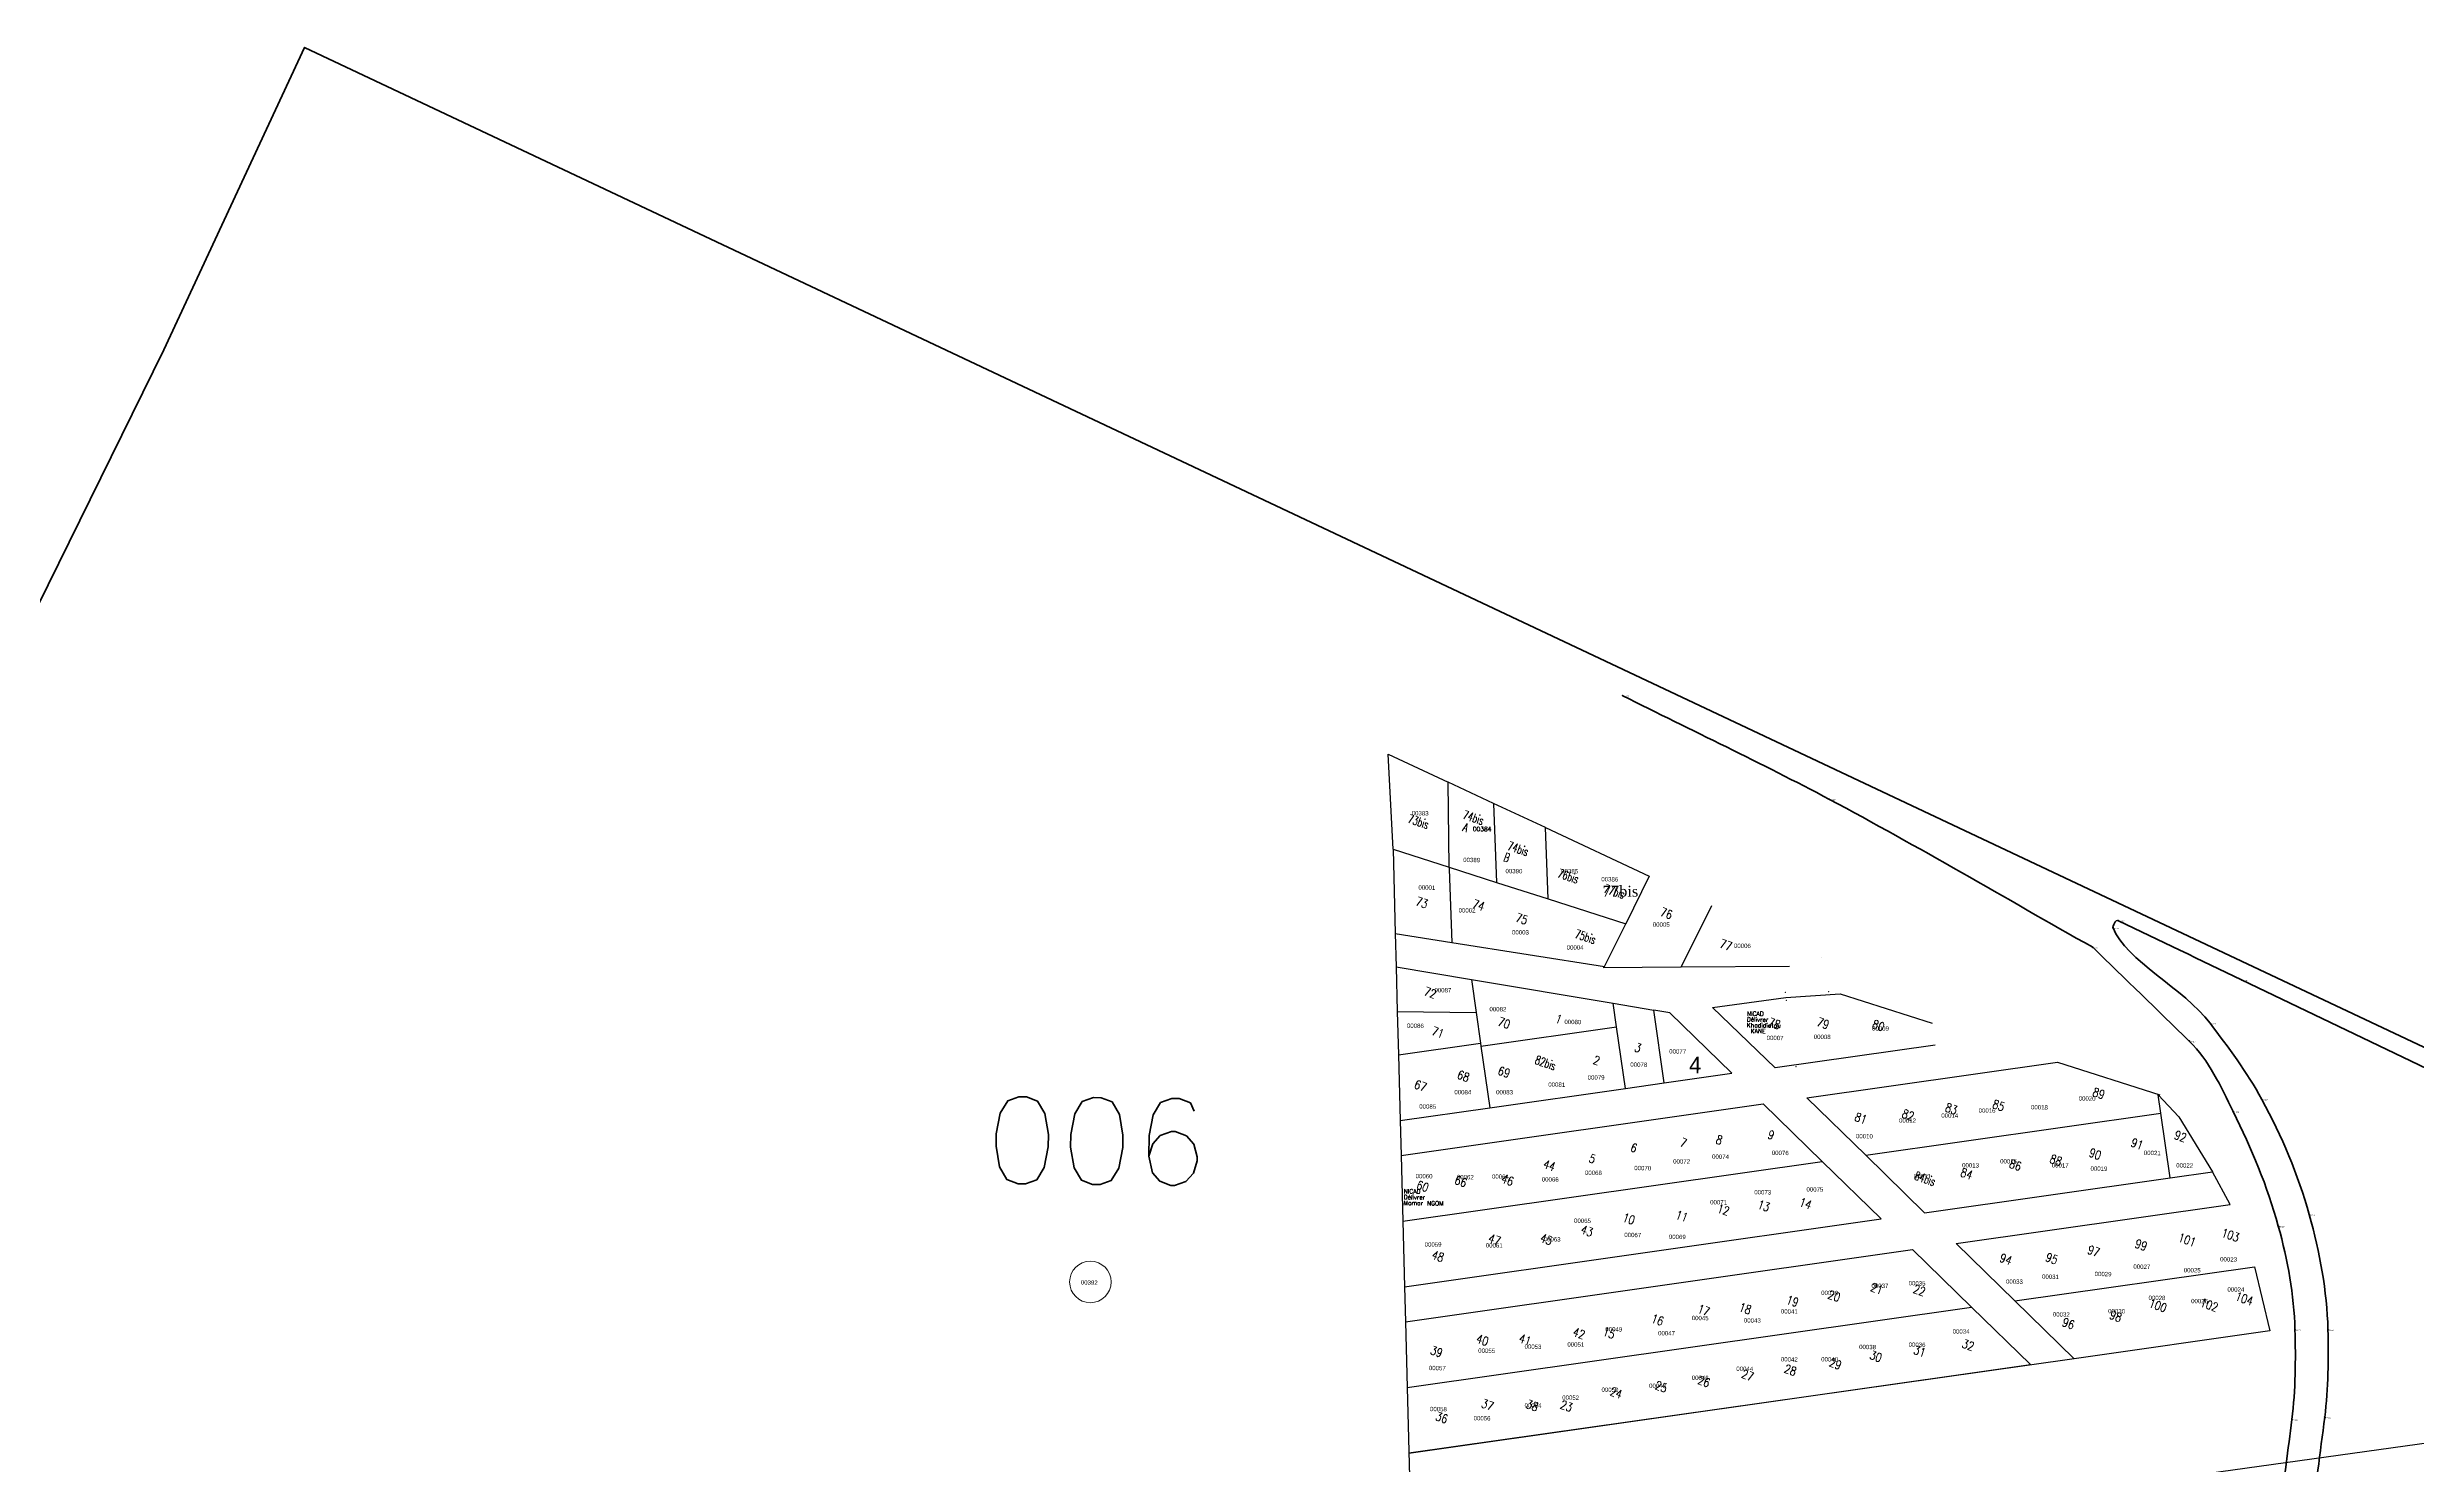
# Model space of a CAD drawing. Header units: metres. Extents: x 0 to 1324930, y 0 to 1631912.
# Drawn here: x 253040 to 253584, y 1631586 to 1631912 of the extents above; entities that cross this region are included whole.
import ezdxf
from ezdxf.enums import TextEntityAlignment as Align

# ---------------------------------------------------------------- set-up
doc = ezdxf.new("R2010")
doc.units = ezdxf.units.M
doc.header["$MEASUREMENT"] = 0
for name, color, linetype in [('historique_numero_parcelle', 7, 'Continuous'), ('limites_parcelles', 7, 'Continuous'), ('limites_sections', 7, 'Continuous'), ('limites_tf', 7, 'Continuous'), ('numero_lot', 7, 'Continuous'), ('numero_parcelle', 7, 'Continuous')]:
    doc.layers.add(name, color=color, linetype=linetype)
for name, color, linetype, lineweight in [('limites_communes_2025', 7, 'Continuous', 0), ('Régularisation', 1, 'Continuous', 40), ('Voirie', 252, 'Continuous', 0)]:
    doc.layers.add(name, color=color, linetype=linetype, lineweight=lineweight)
doc.styles.get("Standard").update_dxf_attribs({"font": 'txt.shx'})
doc.styles.add('Style-Arial', font='arial.ttf')
doc.styles.add('Style-STANDARD', font='STANDARD.shx')
doc.styles.add('Style-txt', font='txt.shx')
doc.styles.add('Style-WORKING', font='WORKING.shx')

# ---------------------------------------------------------------- blocks, each defined once
blk = doc.blocks.new('TCPOINT_57_1')
at = {"color": 0, "lineweight": -2}
blk.add_point((0, 0), dxfattribs=at)
blk.add_attdef('MAT', (0.0005, 0.0005), '', height=0.0015, dxfattribs=at)
blk.add_attdef('ALT', text='', height=0.0015, dxfattribs=at).set_placement((0.0005, -0.0005), align=Align.TOP_LEFT)

msp = doc.modelspace()

# ---------------------------------------------------------------- linework, layer by layer
at = {"layer": 'limites_communes_2025', "color": 3, "lineweight": 80, "flags": 128}
msp.add_lwpolyline([(252710.2872, 1631107.3833), (252982.4701, 1631682.9759), (252993.7572, 1631687.3199), (253010.694, 1631729.9757), (253066.3854, 1631842.8952), (253066.3854, 1631842.8952), (253098.7298, 1631912.4498), (253659.0228, 1631648.0069), (253757.0504, 1631605.0124), (254274.3391, 1631378.1314), (254622, 1631294), (254624.2075, 1631293.4301), (254621.5327, 1631279.8563), (254569.5419, 1631182.2248), (254530.2512, 1631049.2714), (254527.2805, 1631037.9628), (254483.023, 1630869.4867), (254395.3871, 1630569.1026), (254353.2541, 1630409.5098), (254309.9852, 1630253.9323), (254287.3632, 1630130.504), (254273.8695, 1629992.7881), (254275.8538, 1629906.666)], dxfattribs=at)
at = {"layer": 'limites_parcelles'}
for p, q in [((253348.92892, 1631728.01303), (253347.82903, 1631749.88728)), ((253347.82903, 1631749.88728), (253361.59735, 1631743.45257)), ((253361.8029, 1631723.8872), (253361.59735, 1631743.45257)), ((253372.06111, 1631738.56227), (253361.59735, 1631743.45257)), ((253372.06111, 1631738.56227), (253372.74254, 1631720.38128)), ((253383.97329, 1631732.99503), (253372.06111, 1631738.56227)), ((253384.57416, 1631716.5895), (253383.97329, 1631732.99503)), ((253383.97329, 1631732.99503), (253407.84956, 1631721.83631)), ((253348.92892, 1631728.01303), (253349.43617, 1631708.6175)), ((253348.92892, 1631728.01303), (253361.8029, 1631723.8872)), ((253361.8029, 1631723.8872), (253361.80766, 1631723.43368)), ((253361.8029, 1631723.8872), (253372.74254, 1631720.38128)), ((253361.80766, 1631723.43368), (253362.42645, 1631706.57207)), ((253372.74254, 1631720.38128), (253384.57416, 1631716.5895)), ((253407.84956, 1631721.83631), (253402.42329, 1631710.86923)), ((253384.57416, 1631716.5895), (253402.42329, 1631710.86923)), ((253422.17591, 1631715.02509), (253415.18566, 1631700.96548)), ((253349.43617, 1631708.6175), (253349.63551, 1631700.99536)), ((253349.43617, 1631708.6175), (253362.42645, 1631706.57207)), ((253362.42645, 1631706.57207), (253397.56, 1631701.04)), ((253397.56, 1631701.04), (253402.42329, 1631710.86923)), ((253349.63551, 1631700.99536), (253349.63551, 1631700.99536)), ((253349.63551, 1631700.99536), (253349.90475, 1631690.70039)), ((253349.63551, 1631700.99536), (253366.96133, 1631698.08054)), ((253397.27698, 1631700.83068), (253415.18566, 1631700.96548)), ((253415.18566, 1631700.96548), (253440.08911, 1631701.15293)), ((253366.96133, 1631698.08054), (253368.05028, 1631690.4385)), ((253366.96133, 1631698.08054), (253399.55955, 1631692.59635)), ((253349.90475, 1631690.70039), (253350.1662, 1631680.70357)), ((253349.90475, 1631690.70039), (253368.05028, 1631690.4385)), ((253368.05028, 1631690.4385), (253369.05407, 1631683.39521)), ((253400.33627, 1631687.14512), (253399.55955, 1631692.59635)), ((253399.55955, 1631692.59635), (253408.87399, 1631691.02933)), ((253411.26397, 1631674.25774), (253408.87399, 1631691.02933)), ((253412.53434, 1631690.41352), (253408.87399, 1631691.02933)), ((253426.81766, 1631676.47394), (253412.53434, 1631690.41352)), ((253422.34937, 1631691.60104), (253439.23862, 1631693.94381)), ((253436.81247, 1631677.72672), (253422.34937, 1631691.60104)), ((253439.23862, 1631693.94381), (253451.68927, 1631694.77773)), ((253451.68927, 1631694.77773), (253472.85558, 1631687.99489)), ((253369.15291, 1631682.70169), (253400.33627, 1631687.14512)), ((253402.35373, 1631672.98814), (253400.33627, 1631687.14512)), ((253350.1662, 1631680.70357), (253369.05407, 1631683.39521)), ((253350.1662, 1631680.70357), (253350.56098, 1631665.60833)), ((253369.05407, 1631683.39521), (253369.15291, 1631682.70169)), ((253369.15291, 1631682.70169), (253371.17048, 1631668.54492)), ((253473.57153, 1631682.9681), (253436.81247, 1631677.72672)), ((253402.35373, 1631672.98814), (253411.26397, 1631674.25774)), ((253411.26397, 1631674.25774), (253426.81766, 1631676.47394)), ((253444.03925, 1631670.84682), (253501.66673, 1631679.05702)), ((253501.66673, 1631679.05702), (253525.20341, 1631671.51225)), ((253350.56098, 1631665.60833), (253371.17048, 1631668.54492)), ((253350.77154, 1631657.55743), (253434.04366, 1631669.42292)), ((253371.17048, 1631668.54492), (253402.35373, 1631672.98814)), ((253434.04366, 1631669.42292), (253447.59138, 1631656.20189)), ((253457.58729, 1631657.62599), (253444.03925, 1631670.84682)), ((253525.44964, 1631667.29559), (253524.8428, 1631671.55498)), ((253524.8428, 1631671.55498), (253529.61669, 1631666.49408)), ((253350.56098, 1631665.60833), (253350.77154, 1631657.55743)), ((253457.58729, 1631657.62599), (253525.44964, 1631667.29559)), ((253527.56542, 1631652.44524), (253525.44964, 1631667.29559)), ((253529.61669, 1631666.49408), (253537.32199, 1631653.83537)), ((253350.77154, 1631657.55743), (253351.16632, 1631642.46223)), ((253457.58729, 1631657.62599), (253471.13547, 1631644.40502)), ((253351.16632, 1631642.46223), (253447.59138, 1631656.20189)), ((253461.13987, 1631642.98013), (253447.59138, 1631656.20189)), ((253471.13547, 1631644.40502), (253527.56542, 1631652.44524)), ((253527.56542, 1631652.44524), (253537.32199, 1631653.83537)), ((253541.38557, 1631646.33375), (253537.32199, 1631653.83537)), ((253351.16632, 1631642.46223), (253351.56111, 1631627.3669)), ((253351.56111, 1631627.3669), (253461.13987, 1631642.98013)), ((253478.36145, 1631637.35301), (253541.38557, 1631646.33375)), ((253351.77166, 1631619.31601), (253468.36586, 1631635.92911)), ((253468.36586, 1631635.92911), (253481.91404, 1631622.70814)), ((253491.90949, 1631624.13218), (253478.36145, 1631637.35301)), ((253491.90949, 1631624.13218), (253547.00042, 1631631.98226)), ((253547.00042, 1631631.98226), (253550.48618, 1631617.2048)), ((253351.56111, 1631627.3669), (253351.77166, 1631619.31601)), ((253351.77166, 1631619.31601), (253352.16644, 1631604.2208)), ((253352.16644, 1631604.2208), (253481.91404, 1631622.70814)), ((253495.46208, 1631609.48732), (253481.91404, 1631622.70814)), ((253505.54226, 1631610.82867), (253491.90949, 1631624.13218)), ((253550.48618, 1631617.2048), (253505.54226, 1631610.82867)), ((253505.54226, 1631610.82867), (253352.56129, 1631589.12548)), ((253352.56129, 1631589.12548), (253495.46208, 1631609.48732)), ((253352.16644, 1631604.2208), (253352.78042, 1631580.74445))]:
    msp.add_line(p, q, dxfattribs=at)
at = {"layer": 'limites_sections', "color": 112, "linetype": 'Continuous', "lineweight": 40, "flags": 128}
msp.add_lwpolyline([(253098.7298, 1631912.4498), (253659.0228, 1631648.0069), (253696.53778, 1631631.55299), (253674.5907, 1631377.4081), (253581.64461, 1631387.17105), (253494.99374, 1631402.64405), (253481.69501, 1631407.0839), (253456.97, 1631424.24), (253416.95279, 1631422.23584), (253397.01519, 1631407.23807), (253325.36771, 1631355.40524), (253197.29417, 1631271.36535), (253042.66668, 1631330.25656), (252851.71735, 1631406.46949), (252982.4701, 1631682.9759), (252993.7572, 1631687.3199), (253010.694, 1631729.9757), (253066.3854, 1631842.8952), (253098.7298, 1631912.4498)], close=True, dxfattribs=at)
at = {"layer": 'limites_tf', "color": 5, "linetype": 'Continuous', "lineweight": 30, "flags": 128}
msp.add_lwpolyline([(253668.02377, 1631598.79686), (253689.06498, 1631597.34304), (253685.4904, 1631568.64164), (253682.96782, 1631548.38594), (253678.74955, 1631514.5833), (253673.95774, 1631514.49244), (253656.92725, 1631513.88815), (253643.81909, 1631513.41728), (253583.22167, 1631511.26157), (253500.54953, 1631505.47406), (253480.07088, 1631504.32948), (253463.19299, 1631505.98323), (253447.74349, 1631510.28664), (253435.71769, 1631516.90088), (253434.56571, 1631518.15764), (253428.38281, 1631529.08801), (253424.19994, 1631530.99857), (253423.23403, 1631568.70644), (253541.95536, 1631585.26482), (253615.17025, 1631595.46927), (253647.81924, 1631598.62842), (253656.84407, 1631598.89821), (253668.02377, 1631598.79686)], close=True, dxfattribs=at)
at = {"layer": 'Régularisation', "color": 1, "linetype": 'Continuous', "lineweight": 13, "flags": 128}
msp.add_lwpolyline([(253447.52079, 1631703.07488), (253447.52079, 1631703.07488)], dxfattribs=at)
at = {"layer": 'Régularisation', "color": 10, "linetype": 'Continuous', "lineweight": 13}
msp.add_circle((253279.3601, 1631628.48746), 4.77462, dxfattribs=at)
at = {"layer": 'voirie', "color": 7, "linetype": 'Continuous', "lineweight": 80}
msp.add_line((253857.97504, 1631547.34774), (253543.99127, 1631697.95949), dxfattribs=at)
for points, knots in [([(253509.79424, 1631705.45967), (253489.6171, 1631716.79791), (253469.69464, 1631728.61536), (253449.26281, 1631739.4744), (253433.61251, 1631747.79216), (253417.57205, 1631755.37582), (253401.72667, 1631763.32653)], [0, 0, 0, 0, 0.566258986, 0.566258986, 0.566258986, 1, 1, 1, 1]), ([(253543.99127, 1631697.95949), (253534.55954, 1631702.49849), (253525.12781, 1631707.03748), (253515.69608, 1631711.57648), (253515.06959, 1631711.87798), (253514.26291, 1631710.39231), (253514.45716, 1631709.89849), (253517.37085, 1631702.4913), (253530.74055, 1631695.97331), (253536.78332, 1631687.98007), (253540.87007, 1631682.57424), (253545.21715, 1631676.76086), (253548.65184, 1631670.46265), (253553.30407, 1631661.93181), (253556.92431, 1631653.32067), (253559.55699, 1631643.95829), (253562.01587, 1631635.214), (253563.62895, 1631626.44051), (253563.85654, 1631617.53781), (253564.02801, 1631610.83073), (253563.94862, 1631604.05962), (253563.10969, 1631597.38524), (253562.08365, 1631589.22229), (253561.04577, 1631581.07153), (253559.68603, 1631572.95995), (253557.4618, 1631559.69118), (253555.06548, 1631546.46929), (253552.81277, 1631533.20474), (253550.14671, 1631517.50625), (253547.81271, 1631501.75028), (253545.58718, 1631486.00665), (253544.76194, 1631480.16881), (253545.28, 1631474.18762), (253546.07528, 1631468.30811), (253546.73937, 1631463.39852), (253548.26474, 1631458.78063), (253550.57995, 1631454.22656), (253552.75867, 1631449.941), (253555.47518, 1631446.33046), (253558.76508, 1631442.97618), (253562.53842, 1631439.12902), (253567.86963, 1631436.51659), (253571.32746, 1631433.13641), (253572.64068, 1631431.85269), (253573.90371, 1631426.6094), (253574.99321, 1631428.31051), (253579.9967, 1631436.12286), (253585.0002, 1631443.9352), (253590.00369, 1631451.74755)], [0, 0, 0, 0, 0.084745301, 0.084745301, 0.084745301, 0.090374439, 0.090374439, 0.090374439, 0.174811253, 0.174811253, 0.174811253, 0.231916038, 0.231916038, 0.231916038, 0.309263589, 0.309263589, 0.309263589, 0.381504756, 0.381504756, 0.381504756, 0.435929566, 0.435929566, 0.435929566, 0.502492575, 0.502492575, 0.502492575, 0.611375051, 0.611375051, 0.611375051, 0.74023655, 0.74023655, 0.74023655, 0.788019274, 0.788019274, 0.788019274, 0.827919508, 0.827919508, 0.827919508, 0.865467299, 0.865467299, 0.865467299, 0.908532541, 0.908532541, 0.908532541, 0.924887939, 0.924887939, 0.924887939, 1, 1, 1, 1]), ([(253509.79424, 1631705.45967), (253517.19133, 1631698.26183), (253524.58842, 1631691.06398), (253531.98551, 1631683.86614), (253536.53707, 1631679.43718), (253539.19305, 1631673.46374), (253542.06174, 1631667.69638), (253546.32894, 1631659.11739), (253549.88022, 1631650.58451), (253552.44475, 1631641.32641), (253554.62845, 1631633.44311), (253556.05055, 1631625.52684), (253556.27314, 1631617.50005), (253556.4637, 1631610.62806), (253556.41552, 1631603.68822), (253555.55907, 1631596.85225), (253554.69749, 1631589.97535), (253553.84094, 1631583.10189), (253552.78927, 1631576.2538), (253550.60242, 1631562.0138), (253548.39262, 1631547.77983), (253546.20181, 1631533.54066), (253543.85736, 1631518.30284), (253541.57784, 1631503.05412), (253539.30575, 1631487.80847), (253538.21101, 1631480.46282), (253538.59499, 1631472.92124), (253539.62209, 1631465.52695), (253540.27343, 1631460.83781), (253541.98443, 1631456.48638), (253544.21241, 1631452.16186), (253547.09407, 1631446.56856), (253550.61924, 1631441.77757), (253554.63716, 1631437.14886), (253558.33768, 1631432.8858), (253563.82201, 1631430.96626), (253567.6753, 1631426.50099), (253576.09001, 1631416.74986), (253584.80686, 1631406.01882), (253584.49744, 1631393.81508), (253584.29182, 1631385.70537), (253583.48852, 1631377.5521), (253582.66425, 1631369.45547), (253581.35277, 1631356.57303), (253579.54627, 1631343.70771), (253578.47728, 1631330.81383), (253577.51631, 1631319.22304), (253578.23266, 1631307.50429), (253579.33151, 1631295.88455), (253580.49201, 1631283.61294), (253582.14539, 1631271.42567), (253585.34927, 1631259.47871), (253592.04268, 1631234.51963), (253601.07581, 1631210.54182), (253607.94021, 1631185.77348), (253609.98245, 1631178.40463), (253611.96935, 1631171.04747), (253613.59803, 1631163.54728), (253615.86122, 1631153.12505), (253617.19283, 1631142.61888), (253618.19236, 1631132.00978), (253618.97431, 1631123.7101), (253619.45108, 1631115.40974), (253619.42071, 1631107.10728), (253619.38392, 1631097.05167), (253619.25813, 1631086.95444), (253618.1368, 1631076.93698), (253613.08534, 1631031.80981), (253607.9208, 1630986.82337), (253602.87383, 1630941.76023), (253598.50564, 1630902.75775), (253594.65755, 1630863.69317), (253589.78885, 1630824.74971), (253588.77941, 1630816.67543), (253587.76996, 1630808.60114), (253586.76052, 1630800.52686)], [0, 0, 0, 0, 0.032868656, 0.032868656, 0.032868656, 0.053093321, 0.053093321, 0.053093321, 0.083177634, 0.083177634, 0.083177634, 0.108794489, 0.108794489, 0.108794489, 0.130725891, 0.130725891, 0.130725891, 0.1527886, 0.1527886, 0.1527886, 0.198666018, 0.198666018, 0.198666018, 0.247761027, 0.247761027, 0.247761027, 0.27141596, 0.27141596, 0.27141596, 0.286416896, 0.286416896, 0.286416896, 0.305819002, 0.305819002, 0.305819002, 0.323688417, 0.323688417, 0.323688417, 0.362711131, 0.362711131, 0.362711131, 0.388642756, 0.388642756, 0.388642756, 0.429902174, 0.429902174, 0.429902174, 0.46699181, 0.46699181, 0.46699181, 0.506162173, 0.506162173, 0.506162173, 0.587995279, 0.587995279, 0.587995279, 0.61234153, 0.61234153, 0.61234153, 0.646172962, 0.646172962, 0.646172962, 0.672639901, 0.672639901, 0.672639901, 0.704695625, 0.704695625, 0.704695625, 0.849101872, 0.849101872, 0.849101872, 0.974086502, 0.974086502, 0.974086502, 1, 1, 1, 1])]:
    msp.add_open_spline(points, degree=3, knots=knots, dxfattribs=at)
msp.add_open_spline([(253514.65016, 1631710.45001), (253514.68219, 1631710.41884), (253514.71422, 1631710.38768), (253514.74625, 1631710.35651)], degree=3, dxfattribs=at)
for p in [(253401.72667, 1631763.32653), (253449.26281, 1631739.4744), (253514.45716, 1631709.89849), (253515.69608, 1631711.57648), (253509.79424, 1631705.45967), (253543.99127, 1631697.95949), (253536.78332, 1631687.98007), (253531.98551, 1631683.86614), (253548.65184, 1631670.46265), (253542.06174, 1631667.69638), (253552.44475, 1631641.32641), (253559.55699, 1631643.95829), (253556.27314, 1631617.50005), (253563.85654, 1631617.53781), (253563.10969, 1631597.38524), (253555.55907, 1631596.85225)]:
    msp.add_point(p, dxfattribs=at)

# ---------------------------------------------------------------- block references
at = {"layer": 'Régularisation', "color": 1, "lineweight": 13, "xscale": 1000, "yscale": 1000, "zscale": 1000, "rotation": 359.8881}
for p in [(253439.12072, 1631695.10676), (253439.12072, 1631695.10676), (253439.12072, 1631695.10676), (253439.33587, 1631693.28934), (253439.33587, 1631693.28934), (253439.33587, 1631693.28934), (253449.08208, 1631695.22871), (253449.08208, 1631695.22871), (253441.60406, 1631678.02498), (253441.60406, 1631678.02498)]:
    msp.add_blockref('TCPOINT_57_1', p, dxfattribs=at)

# ---------------------------------------------------------------- texts
at = {"layer": 'historique_numero_parcelle', "color": 7, "lineweight": 0}
msp.add_text('00384', height=1, rotation=359.232481, dxfattribs=at).set_placement((253367.27949, 1631732.17858))
at = {"layer": 'limites_sections', "color": 3, "lineweight": 30, "style": 'Style-txt'}
msp.add_text('006', height=19.99996, rotation=359.3742, dxfattribs=at).set_placement((253280.83794, 1631660.86867), align=Align.MIDDLE_CENTER)
at = {"layer": 'numero_lot', "color": 7, "linetype": 'Continuous', "lineweight": 0, "style": 'Style-STANDARD'}
for s, height, rotation, width, p in [('73bis', 1.999998, 341.260622, 0.739918, (253352.16587, 1631734.19462)), ('76bis', 1.999998, 341.260622, 0.739918, (253386.60522, 1631721.64098)), ('77bis', 1.999998, 341.260622, 0.739918, (253397.23647, 1631718.11731)), ('73', 1.999998, 341.260622, 0.874285, (253353.94539, 1631715.23138)), ('74', 1.999998, 341.260622, 0.874285, (253366.99715, 1631714.63513)), ('75', 1.999998, 341.260622, 0.874285, (253376.9129, 1631711.49516)), ('75bis', 1.999998, 341.260622, 0.739918, (253390.54918, 1631707.72158)), ('72', 1.999998, 340.658722, 0.874285, (253355.88751, 1631694.50646)), ('71', 1.999998, 340.658722, 0.874285, (253357.62308, 1631685.38646)), ('70', 1.999998, 340.658722, 0.874285, (253372.84491, 1631687.55201)), ('1', 2, 340.658722, 0.874285, (253386.03515, 1631688.23572)), ('78', 1.999998, 340.658722, 0.874285, (253434.97162, 1631687.42495)), ('79', 1.999998, 340.658722, 0.874285, (253446.17525, 1631687.46172)), ('80', 1.999998, 340.658722, 0.874285, (253458.88945, 1631686.96819)), ('82bis', 1.999998, 340.658722, 0.739918, (253381.38359, 1631678.73687)), ('2', 2, 340.658722, 0.874285, (253394.78095, 1631678.73452)), ('3', 2, 340.658722, 0.874285, (253404.27363, 1631681.62382)), ('67', 1.999998, 340.658722, 0.874285, (253353.6295, 1631673.11082)), ('68', 1.999998, 340.658722, 0.874285, (253363.50474, 1631675.34253)), ('69', 1.999998, 340.658722, 0.874285, (253372.84296, 1631676.26086)), ('83', 1.999998, 340.658722, 0.874285, (253475.67773, 1631667.81091)), ('85', 1.999998, 340.658722, 0.874285, (253486.54902, 1631668.5841)), ('89', 1.999998, 340.658722, 0.874285, (253509.55038, 1631671.35344)), ('9', 2, 340.658722, 0.874285, (253434.89095, 1631661.60688)), ('81', 1.999998, 340.658722, 0.874285, (253454.8581, 1631665.63114)), ('82', 1.999998, 340.658722, 0.874285, (253465.72939, 1631666.40433)), ('92', 1.999998, 340.658722, 0.874285, (253528.33469, 1631661.46932)), ('5', 2, 340.658722, 0.874285, (253393.77843, 1631656.11663)), ('6', 2, 340.658722, 0.874285, (253403.34461, 1631658.62384)), ('7', 2, 340.658722, 0.874285, (253414.7445, 1631659.78144)), ('8', 2, 340.658722, 0.874285, (253422.96111, 1631660.45693)), ('88', 1.999998, 340.658722, 0.874285, (253499.70965, 1631655.99086)), ('90', 1.999998, 340.658722, 0.874285, (253508.72808, 1631657.41086)), ('91', 1.999998, 340.658722, 0.874285, (253518.38088, 1631659.75279)), ('66', 1.999998, 340.658722, 0.874285, (253362.90497, 1631651.11066)), ('46', 1.999998, 340.658722, 0.874285, (253373.64658, 1631651.42168)), ('44', 1.999998, 340.658722, 0.874285, (253383.26506, 1631654.78122)), ('84bis', 1.999998, 340.658722, 0.739918, (253468.62523, 1631652.09805)), ('84', 1.999998, 340.658722, 0.874285, (253479.18655, 1631652.87572)), ('86', 1.999998, 340.658722, 0.874285, (253490.38472, 1631654.88532)), ('60', 1.999998, 340.658722, 0.874285, (253354.13409, 1631650.00413)), ('13', 1.999998, 340.658722, 0.874285, (253432.54131, 1631645.50411)), ('14', 1.999998, 340.658722, 0.874285, (253442.16079, 1631646.02234)), ('43', 1.999998, 340.658722, 0.874285, (253391.91776, 1631639.73078)), ('10', 1.999998, 340.658722, 0.874285, (253401.52392, 1631642.51344)), ('11', 1.999998, 340.658722, 0.874285, (253413.7101, 1631643.13063)), ('12', 1.999998, 340.658722, 0.874285, (253423.26201, 1631644.57993)), ('48', 1.999998, 340.658722, 0.874285, (253357.64748, 1631633.92975)), ('47', 1.999998, 340.658722, 0.874285, (253370.64733, 1631637.70653)), ('45', 1.999998, 340.658722, 0.874285, (253382.55246, 1631637.76773)), ('97', 1.999998, 340.658722, 0.874285, (253508.40591, 1631635.08918)), ('99', 1.999998, 340.658722, 0.874285, (253519.28616, 1631636.48331)), ('101', 1.999998, 340.658722, 0.874285, (253529.2355, 1631637.88987)), ('103', 1.999998, 340.658722, 0.874285, (253539.18036, 1631638.98646)), ('94', 1.999998, 340.658722, 0.874285, (253488.21069, 1631633.21044)), ('95', 1.999998, 340.658722, 0.874285, (253498.76207, 1631633.36818)), ('19', 1.999998, 340.658722, 0.874285, (253439.16963, 1631623.58217)), ('20', 1.999998, 340.658722, 0.874285, (253448.71773, 1631624.7675)), ('21', 1.999998, 340.658722, 0.874285, (253458.53743, 1631626.47697)), ('22', 1.999998, 340.658722, 0.874285, (253468.3266, 1631626.07165)), ('104', 1.999998, 340.658722, 0.874285, (253542.3817, 1631624.36674)), ('16', 1.999998, 340.658722, 0.874285, (253408.13315, 1631619.26863)), ('17', 1.999998, 340.658722, 0.874285, (253418.75539, 1631621.49557)), ('18', 1.999998, 340.658722, 0.874285, (253428.29105, 1631621.88799)), ('96', 1.999998, 340.658722, 0.874285, (253502.58086, 1631618.42851)), ('98', 1.999998, 340.658722, 0.874285, (253513.46459, 1631620.13262)), ('100', 1.999998, 340.658722, 0.874285, (253522.50092, 1631622.79249)), ('102', 1.999998, 340.658722, 0.874285, (253534.29416, 1631622.93231)), ('39', 1.999998, 340.658722, 0.874285, (253357.33051, 1631611.96904)), ('40', 1.999998, 340.658722, 0.874285, (253367.8728, 1631614.61517)), ('41', 1.999998, 340.658722, 0.874285, (253377.67714, 1631614.70669)), ('42', 1.999998, 340.658722, 0.874285, (253390.0694, 1631616.16)), ('15', 1.999998, 340.658722, 0.874285, (253396.9715, 1631616.2554)), ('31', 1.999998, 340.658722, 0.874285, (253468.38925, 1631612.05029)), ('32', 1.999998, 340.658722, 0.874285, (253479.528, 1631613.47668)), ('28', 1.999998, 340.658722, 0.874285, (253438.67563, 1631607.71765)), ('29', 1.999998, 340.658722, 0.874285, (253449.02146, 1631609.15549)), ('30', 1.999998, 340.658722, 0.874285, (253458.31221, 1631610.87259)), ('24', 1.999998, 340.658722, 0.874285, (253398.62582, 1631602.47609)), ('25', 1.999998, 340.658722, 0.874285, (253408.97064, 1631603.91395)), ('26', 1.999998, 340.658722, 0.874285, (253418.7827, 1631605.09447)), ('27', 1.999998, 340.658722, 0.874285, (253428.86356, 1631606.53613)), ('36', 1.999998, 340.658722, 0.874285, (253358.51263, 1631596.7934)), ('37', 1.999998, 340.658722, 0.874285, (253369.05808, 1631599.72851)), ('38', 1.999998, 340.658722, 0.874285, (253379.32701, 1631599.5803)), ('23', 1.999998, 340.658722, 0.874285, (253387.1982, 1631599.46669))]:
    msp.add_text(s, height=height, rotation=rotation, dxfattribs=dict(at, width=width)).set_placement(p)
at = {"layer": 'numero_lot', "color": 7, "linetype": 'Continuous', "lineweight": 0, "style": 'Style-WORKING'}
msp.add_text('4', height=3.799, rotation=359.1731, dxfattribs=at).set_placement((253416.96339, 1631676.52616))
at = {"layer": 'numero_lot', "color": 7, "linetype": 'Continuous', "lineweight": 0, "char_height": 1.999998, "attachment_point": 7, "rotation": 341.2606225, "line_spacing_factor": 0.814286, "style": 'Style-STANDARD'}
for s, insert in [('\\H1x;\\W0.739918;74bis\\P A', (253363.93527, 1631732.53201)), ('\\H1x;\\W0.739918;74bis\\PB', (253374.20873, 1631725.37738))]:
    msp.add_mtext(s, dxfattribs=dict(at, insert=insert))
at = {"layer": 'numero_parcelle', "color": 5, "lineweight": 0, "char_height": 1, "attachment_point": 1, "line_spacing_factor": 0.6}
for s, insert, rotation in [('\\fArial|b0|i0|c00|p39;00383', (253353.23107, 1631736.82297), 359.2324999), ('\\fArial|b0|i0|c00|p39;00389', (253365.08238, 1631726.0685), 359.2324999), ('\\fArial|b0|i0|c00|p39;00390', (253374.802, 1631723.50245), 359.2324999), ('\\fArial|b0|i0|c00|p39;00385', (253387.60862, 1631723.48793), 359.2324999), ('\\fArial|b0|i0|c00|p39;00001', (253354.77297, 1631719.71523), 359.2324999), ('\\fArial|b0|i0|c00|p39;00386', (253396.82519, 1631721.62884), 359.2324999), ('\\fArial|b0|i0|c00|p39;00002', (253364.00808, 1631714.46117), 359.8343577), ('\\fArial|b0|i0|c00|p39;00003', (253376.28371, 1631709.41139), 359.8343577), ('\\fArial|b0|i0|c00|p39;00005', (253408.65926, 1631711.18878), 359.8343577), ('\\fArial|b0|i0|c00|p39;00006', (253427.31259, 1631706.32024), 359.2324999), ('\\fArial|b0|i0|c00|p39;00004', (253388.85578, 1631705.93286), 359.8343577), ('\\fArial|b0|i0|c00|p39;00087', (253358.46144, 1631696.11857), 359.2324999), ('\\fArial|b0|i0|c00|p39;00082', (253371.10975, 1631691.7532), 359.2324999), ('\\fArial|b0|i0|c00|p39;00086', (253352.13728, 1631687.9335), 359.2324999), ('\\fArial|b0|i0|c00|p39;00080', (253388.33763, 1631688.80658), 359.2324999), ('\\fArial|b0|i0|c00|p39;00007', (253434.82185, 1631685.13416), 359.2324999), ('\\fArial|b0|i0|c00|p39;00008', (253445.66662, 1631685.38467), 359.2324999), ('\\fArial|b0|i0|c00|p39;00009', (253459.05537, 1631687.31918), 359.2324999), ('\\fArial|b0|i0|c00|p39;00077', (253412.43485, 1631682.04025), 359.2324999), ('\\fArial|b0|i0|c00|p39;00081', (253384.63037, 1631674.40086), 359.2324999), ('\\fArial|b0|i0|c00|p39;00079', (253393.68045, 1631676.03787), 359.2324999), ('\\fArial|b0|i0|c00|p39;00078', (253403.4938, 1631678.98449), 359.2324999), ('\\fArial|b0|i0|c00|p39;00085', (253354.97225, 1631669.38068), 359.2324999), ('\\fArial|b0|i0|c00|p39;00084', (253363.041, 1631672.65471), 359.2324999), ('\\fArial|b0|i0|c00|p39;00083', (253372.63627, 1631672.65471), 359.2324999), ('\\fArial|b0|i0|c00|p39;00016', (253483.55828, 1631668.44156), 359.2324999), ('\\fArial|b0|i0|c00|p39;00018', (253495.59646, 1631669.18692), 359.2324999), ('\\fArial|b0|i0|c00|p39;00020', (253506.55965, 1631671.2109), 359.2324999), ('\\fArial|b0|i0|c00|p39;00012', (253465.25686, 1631666.13116), 359.2324999), ('\\fArial|b0|i0|c00|p39;00014', (253474.98843, 1631667.27707), 359.2324999), ('\\fArial|b0|i0|c00|p39;00074', (253422.28227, 1631657.81927), 359.2324999), ('\\fArial|b0|i0|c00|p39;00076', (253436.02096, 1631658.69235), 359.2324999), ('\\fArial|b0|i0|c00|p39;00010', (253455.36064, 1631662.53506), 359.2324999), ('\\fArial|b0|i0|c00|p39;00021', (253521.54731, 1631658.68275), 359.2324999), ('\\fArial|b0|i0|c00|p39;00060', (253354.13403, 1631653.34477), 359.2324999), ('\\fArial|b0|i0|c00|p39;00062', (253363.62026, 1631653.1265), 359.2324999), ('\\fArial|b0|i0|c00|p39;00064', (253371.68901, 1631653.23564), 359.2324999), ('\\fArial|b0|i0|c00|p39;00066', (253383.13792, 1631652.58083), 359.2324999), ('\\fArial|b0|i0|c00|p39;00068', (253393.0603, 1631654.10871), 359.2324999), ('\\fArial|b0|i0|c00|p39;00070', (253404.40017, 1631655.20005), 359.2324999), ('\\fArial|b0|i0|c00|p39;00072', (253413.34122, 1631656.72793), 359.2324999), ('\\fArial|b0|i0|c00|p39;00011', (253468.69153, 1631653.33517), 359.2324999), ('\\fArial|b0|i0|c00|p39;00013', (253479.7588, 1631655.8345), 359.2324999), ('\\fArial|b0|i0|c00|p39;00015', (253488.5123, 1631656.74734), 359.2324999), ('\\fArial|b0|i0|c00|p39;00017', (253500.36683, 1631655.81798), 359.2324999), ('\\fArial|b0|i0|c00|p39;00019', (253509.28615, 1631655.07156), 359.2324999), ('\\fArial|b0|i0|c00|p39;00022', (253528.9891, 1631655.81798), 359.2324999), ('\\fArial|b0|i0|c00|p39;00071', (253421.84613, 1631647.34239), 359.2324999), ('\\fArial|b0|i0|c00|p39;00073', (253431.98659, 1631649.63421), 359.2324999), ('\\fArial|b0|i0|c00|p39;00075', (253443.98068, 1631650.28901), 359.2324999), ('\\fArial|b0|i0|c00|p39;00065', (253390.55245, 1631643.08615), 359.2324999), ('\\fArial|b0|i0|c00|p39;00059', (253356.20573, 1631637.62944), 359.2324999), ('\\fArial|b0|i0|c00|p39;00061', (253370.27153, 1631637.41117), 359.2324999), ('\\fArial|b0|i0|c00|p39;00063', (253383.57407, 1631638.82992), 359.2324999), ('\\fArial|b0|i0|c00|p39;00067', (253402.11039, 1631639.81213), 359.2324999), ('\\fArial|b0|i0|c00|p39;00069', (253412.35989, 1631639.37559), 359.2324999), ('\\fArial|b0|i0|c00|p39;00031', (253498.13876, 1631630.21142), 359.2324999), ('\\fArial|b0|i0|c00|p39;00029', (253510.22631, 1631630.83504), 359.2324999), ('\\fArial|b0|i0|c00|p39;00027', (253519.1362, 1631632.51883), 359.2324999), ('\\fArial|b0|i0|c00|p39;00025', (253530.7253, 1631631.70812), 359.2324999), ('\\fArial|b0|i0|c00|p39;00023', (253539.07444, 1631634.20261), 359.2324999), ('\\fArial|b0|i0|c00|p39;00392', (253277.17426, 1631628.88484), 359.2324999), ('\\fArial|b0|i0|c00|p39;00039', (253447.37415, 1631626.48916), 359.2324999), ('\\fArial|b0|i0|c00|p39;00037', (253458.93209, 1631628.12618), 359.2324999), ('\\fArial|b0|i0|c00|p39;00035', (253467.46425, 1631628.69913), 359.2324999), ('\\fArial|b0|i0|c00|p39;00033', (253489.85193, 1631629.0889), 359.2324999), ('\\fArial|b0|i0|c00|p39;00028', (253522.6254, 1631625.34715), 359.2324999), ('\\fArial|b0|i0|c00|p39;00026', (253532.40759, 1631624.5988), 359.2324999), ('\\fArial|b0|i0|c00|p39;00024', (253540.75672, 1631627.28038), 359.2324999), ('\\fArial|b0|i0|c00|p39;00045', (253417.607, 1631620.70505), 359.2324999), ('\\fArial|b0|i0|c00|p39;00043', (253429.60109, 1631620.15938), 359.2324999), ('\\fArial|b0|i0|c00|p39;00041', (253438.10599, 1631622.23293), 359.2324999), ('\\fArial|b0|i0|c00|p39;00032', (253500.63103, 1631621.54304), 359.2324999), ('\\fArial|b0|i0|c00|p39;00030', (253513.34166, 1631622.29139), 359.2324999), ('\\fArial|b0|i0|c00|p39;00053', (253379.17917, 1631614.12581), 359.2324999), ('\\fArial|b0|i0|c00|p39;00051', (253389.02367, 1631614.62471), 359.2324999), ('\\fArial|b0|i0|c00|p39;00049', (253397.74665, 1631618.11701), 359.2324999), ('\\fArial|b0|i0|c00|p39;00047', (253409.86535, 1631617.21275), 359.2324999), ('\\fArial|b0|i0|c00|p39;00038', (253456.09713, 1631614.04786), 359.2324999), ('\\fArial|b0|i0|c00|p39;00036', (253467.46425, 1631614.56625), 359.2324999), ('\\fArial|b0|i0|c00|p39;00034', (253477.57745, 1631617.62201), 359.2324999), ('\\fArial|b0|i0|c00|p39;00057', (253357.18481, 1631609.19918), 359.2324999), ('\\fArial|b0|i0|c00|p39;00055', (253368.52468, 1631613.19038), 359.2324999), ('\\fArial|b0|i0|c00|p39;00044', (253427.85649, 1631609.02769), 359.2324999), ('\\fArial|b0|i0|c00|p39;00042', (253438.10599, 1631611.21037), 359.2324999), ('\\fArial|b0|i0|c00|p39;00040', (253447.37415, 1631611.21037), 359.2324999), ('\\fArial|b0|i0|c00|p39;00050', (253396.87435, 1631604.21019), 359.2324999), ('\\fArial|b0|i0|c00|p39;00048', (253407.79365, 1631605.09885), 359.2324999), ('\\fArial|b0|i0|c00|p39;00046', (253417.607, 1631606.95413), 359.2324999), ('\\fArial|b0|i0|c00|p39;00058', (253357.43401, 1631599.76469), 359.2324999), ('\\fArial|b0|i0|c00|p39;00056', (253367.46546, 1631597.66213), 359.2324999), ('\\fArial|b0|i0|c00|p39;00054', (253379.17917, 1631600.59317), 359.2324999), ('\\fArial|b0|i0|c00|p39;00052', (253387.83984, 1631602.40168), 359.2324999)]:
    msp.add_mtext(s, dxfattribs=dict(at, insert=insert, rotation=rotation))
at = {"layer": 'Régularisation', "color": 1, "linetype": 'Continuous', "lineweight": 13, "style": 'Style-STANDARD', "width": 0.874285}
for s, p in [('76', (253410.16443, 1631712.75971)), ('77', (253423.82853, 1631705.50401))]:
    msp.add_text(s, height=1.999998, rotation=341.148722, dxfattribs=at).set_placement(p)
at = {"layer": 'Régularisation', "color": 1, "lineweight": 13, "insert": (253397.12982, 1631717.0771), "char_height": 2.5, "attachment_point": 7, "rotation": 359.8881013, "line_spacing_factor": 0.6}
msp.add_mtext('\\fSylfaen|b0|i0|c00|p23;77bis', dxfattribs=at)
msp.add_mtext('\\fSylfaen|b0|i0|c00|p23;77bis', dxfattribs=at)
at = {"layer": 'Régularisation', "color": 1, "lineweight": 0, "char_height": 1, "attachment_point": 7, "rotation": 359.2324999, "line_spacing_factor": 0.8}
for s, insert in [('NICAD\\PDélivrer\\PKhadidiatou\\P KANE', (253430.24402, 1631685.71855)), ('NICAD\\PDélivrer\\PMomar NGOM', (253351.35245, 1631646.16942))]:
    msp.add_mtext(s, dxfattribs=dict(at, insert=insert))
at = {"layer": 'voirie', "color": 7, "linetype": 'Continuous', "lineweight": 80, "style": 'Style-Arial'}
for s, p in [('APIX276', (253401.72667, 1631763.32653)), ('APIX277', (253449.26281, 1631739.4744)), ('APIX279', (253514.45716, 1631709.89849)), ('APIX280', (253515.69608, 1631711.57648)), ('APIX278', (253509.79424, 1631705.45967)), ('APIX283', (253543.99127, 1631697.95949)), ('APIX284', (253536.78332, 1631687.98007)), ('APIX285', (253531.98551, 1631683.86614)), ('APIX287', (253548.65184, 1631670.46265)), ('APIX286', (253542.06174, 1631667.69638)), ('APIX289', (253552.44475, 1631641.32641)), ('APIX288', (253559.55699, 1631643.95829)), ('APIX290', (253556.27314, 1631617.50005)), ('APIX291', (253563.85654, 1631617.53781)), ('APIX292', (253563.10969, 1631597.38524)), ('APIX293', (253555.55907, 1631596.85225))]:
    msp.add_text(s, height=0.25, rotation=359.628, dxfattribs=at).set_placement(p, align=Align.TOP_LEFT)

doc.saveas('drawing.dxf')
